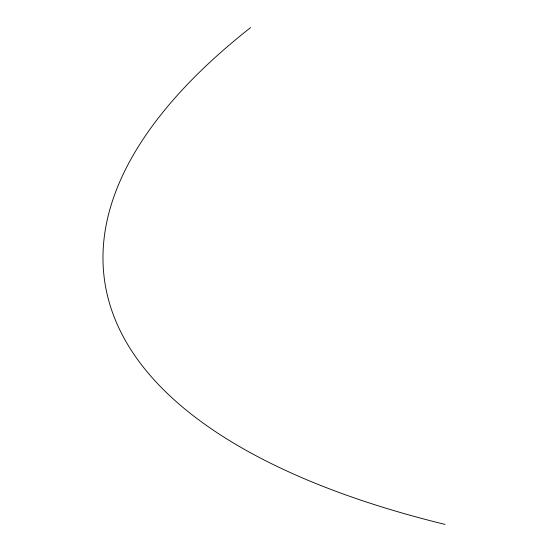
<?xml version="1.0" encoding="UTF-8"?>
<svg xmlns="http://www.w3.org/2000/svg" width="552" height="552" viewBox="0 0 552 552"><rect width="100%" height="100%" fill="white"/><g stroke="black" fill="none" stroke-linecap="round" stroke-linejoin="round"><path stroke-width="0.83" d="M445.022 524.4A1074.868 415.276 -8 0 1 250.601 27.6"/></g></svg>
